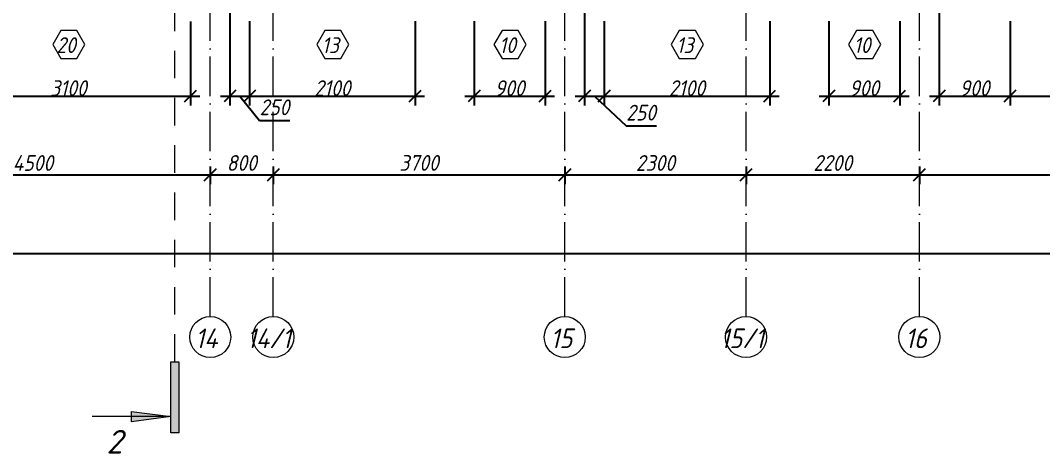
# Model space of a CAD drawing. Header units: millimetres. Extents: x -269418 to 201924, y -5890 to 98643.
# Drawn here: x 45251 to 58223, y -5890 to -390 of the extents above; entities that cross this region are included whole.
import ezdxf

# ---------------------------------------------------------------- set-up
doc = ezdxf.new("R2010")
doc.units = ezdxf.units.MM
doc.linetypes.add('01 Штриховая _4 мм_', pattern=[600, 350, -250])
doc.linetypes.add('50_200_ШТРИХ_1Т_ш5_п1_п1_', pattern=[700, 500, -100, 0, -100])
for name, color, linetype, lineweight in [('A-ANNO-DIMS', 7, 'Continuous', 9), ('A-GLAZ-IDEN', 7, 'Continuous', 9), ('G-ANNO-SYMB-1', 7, '01 Штриховая _4 мм_', 9), ('Оси', 7, 'Continuous', 9), ('Оси-1', 7, '50_200_ШТРИХ_1Т_ш5_п1_п1_', 9)]:
    doc.layers.add(name, color=color, linetype=linetype, lineweight=lineweight)
doc.styles.add('ISOCPEUR_I', font='isocpeui.ttf', dxfattribs={"width": 0.9, "height": 250})
doc.styles.add('ISOCPEUR_I_1', font='isocpeui.ttf', dxfattribs={"height": 300})
doc.styles.add('ISOCPEUR_I_2', font='isocpeui.ttf', dxfattribs={"width": 0.9, "height": 200})
doc.dimstyles.new('ISO-2_0_0_9К_СРЕДНИЙ_1', dxfattribs={"dimscale": 304.8, "dimtxt": 199.196235, "dimasz": 0.492126, "dimexe": 0.393701, "dimexo": 0, "dimgap": 0, "dimtad": 1, "dimdec": 0, "dimzin": 0, "dimdsep": 46, "dimtxsty": 'ISOCPEUR_I_2', "dimblk1": 'OBLIQUE', "dimblk2": 'OBLIQUE', "dimsah": 1, "dimcen": 0.09, "dimdle": 0.393701, "dimazin": 0, "dimtfac": 1, "dimtdec": 4, "dimtix": 1, "dimtmove": 1, "dimatfit": 3, "dimfxl": 1, "dimtvp": 1, "dimtolj": 1, "dimtzin": 0, "dimarcsym": 2})
doc.dimstyles.new('ISO-2_0_0_9К_СРЕДНИЙ_2', dxfattribs={"dimscale": 304.8, "dimtxt": 199.196235, "dimasz": 0.492126, "dimexe": 0.393701, "dimexo": 0, "dimgap": 0, "dimtad": 1, "dimdec": 0, "dimzin": 0, "dimdsep": 46, "dimtxsty": 'ISOCPEUR_I_2', "dimblk1": 'OBLIQUE', "dimblk2": 'OBLIQUE', "dimsah": 1, "dimcen": 0.09, "dimdle": 0.393701, "dimazin": 0, "dimtfac": 1, "dimtdec": 4, "dimtix": 1, "dimtmove": 0, "dimatfit": 3, "dimfxl": 1, "dimtvp": 1, "dimtolj": 1, "dimtzin": 0, "dimarcsym": 2})
doc.dimstyles.new('ISO-2_0_0_9К_СРЕДНИЙ_ФОН', dxfattribs={"dimscale": 304.8, "dimtxt": 199.196235, "dimasz": 0.492126, "dimexe": 0.393701, "dimexo": 0, "dimgap": 0.164042, "dimtad": 1, "dimdec": 0, "dimdsep": 46, "dimtxsty": 'ISOCPEUR_I_2', "dimblk1": 'OBLIQUE', "dimblk2": 'OBLIQUE', "dimsah": 1, "dimcen": 0.09, "dimdle": 0.393701, "dimazin": 0, "dimtfac": 1, "dimtdec": 4, "dimtix": 1, "dimtmove": 0, "dimatfit": 3, "dimfxl": 1, "dimtvp": 1, "dimtfill": 1, "dimtolj": 1, "dimtzin": 0, "dimarcsym": 2})
doc.dimstyles.new('ISO-2_0_0_9К_СРЕДНИЙ_ФОН_2', dxfattribs={"dimscale": 304.8, "dimtxt": 199.196235, "dimasz": 0.492126, "dimexe": 0.393701, "dimexo": 0, "dimgap": 0.164042, "dimtad": 1, "dimdec": 0, "dimdsep": 46, "dimtxsty": 'ISOCPEUR_I_2', "dimblk1": 'OBLIQUE', "dimblk2": 'OBLIQUE', "dimsah": 1, "dimcen": 0.09, "dimdle": 0.393701, "dimazin": 0, "dimtfac": 1, "dimtdec": 4, "dimtix": 1, "dimtmove": 2, "dimatfit": 3, "dimfxl": 1, "dimtvp": 1, "dimtfill": 1, "dimtolj": 1, "dimtzin": 0, "dimarcsym": 2})

# ---------------------------------------------------------------- blocks, each defined once
blk = doc.blocks.new('Ось сетки - Круг_Ø6_00__ISO-2_5_0_9K_ кружки поменьше-23056867-АР1_1_Кладочный план 3 этажа')
at = {"layer": 'Оси'}
blk.add_circle((0, 0), 2.6, dxfattribs=at)
blk = doc.blocks.new('Разрез - Концевая часть разреза пр_-17661887-АР1_1_Кладочный план 3 этажа')
at = {"layer": 'G-ANNO-SYMB-1'}
for points in [[(0, 0.5), (0, -0.5), (-9, -0.5), (-9, 0.5)], [(-6.29, -5.5), (-7.61, -5.5), (-6.95, -0.5)]]:
    blk.add_hatch(color=256, dxfattribs=at).paths.add_polyline_path(points, flags=0)
for p, q in [((0, 0.5), (-9, 0.5)), ((-9, 0.5), (-9, -0.5)), ((0, -0.5), (0, 0.5)), ((-9, -0.5), (0, -0.5)), ((-6.95, -0.5), (-7.61, -5.5)), ((-6.95, -0.5), (-6.95, -10.5)), ((-6.29, -5.5), (-6.95, -0.5)), ((-7.61, -5.5), (-6.29, -5.5))]:
    blk.add_line(p, q, dxfattribs=at)
blk = doc.blocks.new('_Oblique')
at = {"color": 0, "linetype": 'ByBlock', "lineweight": -2}
blk.add_line((-0.5, -0.5), (0.5, 0.5), dxfattribs=at)
blk = doc.blocks.new('DIMBLOCK15-АР1_1_Кладочный план 3 этажа')
at = {"layer": 'A-ANNO-DIMS', "color": 0, "lineweight": -2, "transparency": 16777216}
for p, q in [((43160, -2244), (43160, -2470)), ((47660, -2244), (47660, -2470)), ((43040, -2350), (47780, -2350))]:
    blk.add_line(p, q, dxfattribs=at)
at = {"layer": 'Defpoints', "color": 0, "transparency": 16777216}
for p in [(43160, -2244), (47660, -2244), (47660, -2350)]:
    blk.add_point(p, dxfattribs=at)
at = {"layer": 'A-ANNO-DIMS', "color": 0, "lineweight": -2, "transparency": 16777216, "xscale": 150, "yscale": 150, "zscale": 150, "rotation": 180}
blk.add_blockref('_Oblique', (43160, -2350), dxfattribs=at)
at = {"layer": 'A-ANNO-DIMS', "color": 0, "lineweight": -2, "transparency": 16777216, "xscale": 150, "yscale": 150, "zscale": 150}
blk.add_blockref('_Oblique', (47660, -2350), dxfattribs=at)
at = {"layer": 'A-ANNO-DIMS', "color": 0, "transparency": 16777216, "insert": (45410, -2200), "char_height": 200, "width": 625.17, "attachment_point": 5, "style": 'ISOCPEUR_I_2', "bg_fill": 3, "box_fill_scale": 1.1, "bg_fill_color": 256, "bg_fill_true_color": 13158600, "bg_fill_transparency": 0}
blk.add_mtext('\\A1;4500', dxfattribs=at)
blk = doc.blocks.new('DIMBLOCK16-АР1_1_Кладочный план 3 этажа')
at = {"layer": 'A-ANNO-DIMS', "color": 0, "lineweight": -2, "transparency": 16777216}
for p, q in [((47660, -2244), (47660, -2470)), ((48460, -2244), (48460, -2470)), ((47540, -2350), (48580, -2350))]:
    blk.add_line(p, q, dxfattribs=at)
at = {"layer": 'Defpoints', "color": 0, "transparency": 16777216}
for p in [(47660, -2244), (48460, -2244), (48460, -2350)]:
    blk.add_point(p, dxfattribs=at)
at = {"layer": 'A-ANNO-DIMS', "color": 0, "lineweight": -2, "transparency": 16777216, "xscale": 150, "yscale": 150, "zscale": 150, "rotation": 180}
blk.add_blockref('_Oblique', (47660, -2350), dxfattribs=at)
at = {"layer": 'A-ANNO-DIMS', "color": 0, "lineweight": -2, "transparency": 16777216, "xscale": 150, "yscale": 150, "zscale": 150}
blk.add_blockref('_Oblique', (48460, -2350), dxfattribs=at)
at = {"layer": 'A-ANNO-DIMS', "color": 0, "transparency": 16777216, "insert": (48060, -2200), "char_height": 200, "width": 455.09, "attachment_point": 5, "style": 'ISOCPEUR_I_2', "bg_fill": 3, "box_fill_scale": 1.1, "bg_fill_color": 256, "bg_fill_true_color": 13158600, "bg_fill_transparency": 0}
blk.add_mtext('\\A1;800', dxfattribs=at)
blk = doc.blocks.new('DIMBLOCK17-АР1_1_Кладочный план 3 этажа')
at = {"layer": 'A-ANNO-DIMS', "color": 0, "lineweight": -2, "transparency": 16777216}
for p, q in [((48460, -2244), (48460, -2470)), ((52160, -2244), (52160, -2470)), ((48340, -2350), (52280, -2350))]:
    blk.add_line(p, q, dxfattribs=at)
at = {"layer": 'Defpoints', "color": 0, "transparency": 16777216}
for p in [(48460, -2244), (52160, -2244), (52160, -2350)]:
    blk.add_point(p, dxfattribs=at)
at = {"layer": 'A-ANNO-DIMS', "color": 0, "lineweight": -2, "transparency": 16777216, "xscale": 150, "yscale": 150, "zscale": 150, "rotation": 180}
blk.add_blockref('_Oblique', (48460, -2350), dxfattribs=at)
at = {"layer": 'A-ANNO-DIMS', "color": 0, "lineweight": -2, "transparency": 16777216, "xscale": 150, "yscale": 150, "zscale": 150}
blk.add_blockref('_Oblique', (52160, -2350), dxfattribs=at)
at = {"layer": 'A-ANNO-DIMS', "color": 0, "transparency": 16777216, "insert": (50310, -2199), "char_height": 200, "width": 606.78, "attachment_point": 5, "style": 'ISOCPEUR_I_2', "bg_fill": 3, "box_fill_scale": 1.1, "bg_fill_color": 256, "bg_fill_true_color": 13158600, "bg_fill_transparency": 0}
blk.add_mtext('\\A1;3700', dxfattribs=at)
blk = doc.blocks.new('DIMBLOCK18-АР1_1_Кладочный план 3 этажа')
at = {"layer": 'A-ANNO-DIMS', "color": 0, "lineweight": -2, "transparency": 16777216}
for p, q in [((52160, -2244), (52160, -2470)), ((54460, -2244), (54460, -2470)), ((52040, -2350), (54580, -2350))]:
    blk.add_line(p, q, dxfattribs=at)
at = {"layer": 'Defpoints', "color": 0, "transparency": 16777216}
for p in [(52160, -2244), (54460, -2244), (54460, -2350)]:
    blk.add_point(p, dxfattribs=at)
at = {"layer": 'A-ANNO-DIMS', "color": 0, "lineweight": -2, "transparency": 16777216, "xscale": 150, "yscale": 150, "zscale": 150, "rotation": 180}
blk.add_blockref('_Oblique', (52160, -2350), dxfattribs=at)
at = {"layer": 'A-ANNO-DIMS', "color": 0, "lineweight": -2, "transparency": 16777216, "xscale": 150, "yscale": 150, "zscale": 150}
blk.add_blockref('_Oblique', (54460, -2350), dxfattribs=at)
at = {"layer": 'A-ANNO-DIMS', "color": 0, "transparency": 16777216, "insert": (53310, -2200), "char_height": 200, "width": 606.78, "attachment_point": 5, "style": 'ISOCPEUR_I_2', "bg_fill": 3, "box_fill_scale": 1.1, "bg_fill_color": 256, "bg_fill_true_color": 13158600, "bg_fill_transparency": 0}
blk.add_mtext('\\A1;2300', dxfattribs=at)
blk = doc.blocks.new('DIMBLOCK19-АР1_1_Кладочный план 3 этажа')
at = {"layer": 'A-ANNO-DIMS', "color": 0, "lineweight": -2, "transparency": 16777216}
for p, q in [((54460, -2244), (54460, -2470)), ((56660, -2244), (56660, -2470)), ((54340, -2350), (56780, -2350))]:
    blk.add_line(p, q, dxfattribs=at)
at = {"layer": 'Defpoints', "color": 0, "transparency": 16777216}
for p in [(54460, -2244), (56660, -2244), (56660, -2350)]:
    blk.add_point(p, dxfattribs=at)
at = {"layer": 'A-ANNO-DIMS', "color": 0, "lineweight": -2, "transparency": 16777216, "xscale": 150, "yscale": 150, "zscale": 150, "rotation": 180}
blk.add_blockref('_Oblique', (54460, -2350), dxfattribs=at)
at = {"layer": 'A-ANNO-DIMS', "color": 0, "lineweight": -2, "transparency": 16777216, "xscale": 150, "yscale": 150, "zscale": 150}
blk.add_blockref('_Oblique', (56660, -2350), dxfattribs=at)
at = {"layer": 'A-ANNO-DIMS', "color": 0, "transparency": 16777216, "insert": (55560, -2200), "char_height": 200, "width": 606.78, "attachment_point": 5, "style": 'ISOCPEUR_I_2', "bg_fill": 3, "box_fill_scale": 1.1, "bg_fill_color": 256, "bg_fill_true_color": 13158600, "bg_fill_transparency": 0}
blk.add_mtext('\\A1;2200', dxfattribs=at)
blk = doc.blocks.new('DIMBLOCK20-АР1_1_Кладочный план 3 этажа')
at = {"layer": 'A-ANNO-DIMS', "color": 0, "lineweight": -2, "transparency": 16777216}
for p, q in [((56660, -2244), (56660, -2470)), ((60460, -2244), (60460, -2470)), ((56540, -2350), (60580, -2350))]:
    blk.add_line(p, q, dxfattribs=at)
at = {"layer": 'Defpoints', "color": 0, "transparency": 16777216}
for p in [(56660, -2244), (60460, -2244), (60460, -2350)]:
    blk.add_point(p, dxfattribs=at)
at = {"layer": 'A-ANNO-DIMS', "color": 0, "lineweight": -2, "transparency": 16777216, "xscale": 150, "yscale": 150, "zscale": 150, "rotation": 180}
blk.add_blockref('_Oblique', (56660, -2350), dxfattribs=at)
at = {"layer": 'A-ANNO-DIMS', "color": 0, "lineweight": -2, "transparency": 16777216, "xscale": 150, "yscale": 150, "zscale": 150}
blk.add_blockref('_Oblique', (60460, -2350), dxfattribs=at)
at = {"layer": 'A-ANNO-DIMS', "color": 0, "transparency": 16777216, "insert": (58560, -2200), "char_height": 200, "width": 606.78, "attachment_point": 5, "style": 'ISOCPEUR_I_2', "bg_fill": 3, "box_fill_scale": 1.1, "bg_fill_color": 256, "bg_fill_true_color": 13158600, "bg_fill_transparency": 0}
blk.add_mtext('\\A1;3800', dxfattribs=at)
blk = doc.blocks.new('DIMBLOCK42-АР1_1_Кладочный план 3 этажа')
at = {"layer": 'A-ANNO-DIMS', "color": 0, "lineweight": -2, "transparency": 16777216}
for p, q in [((-10, -3350), (60858, -3350)), ((110, -3244), (110, -3470)), ((125130, -3350), (61679, -3350)), ((125010, -3244), (125010, -3470))]:
    blk.add_line(p, q, dxfattribs=at)
at = {"layer": 'Defpoints', "color": 0, "transparency": 16777216}
for p in [(110, -3244), (125010, -3244), (125010, -3350)]:
    blk.add_point(p, dxfattribs=at)
at = {"layer": 'A-ANNO-DIMS', "color": 0, "lineweight": -2, "transparency": 16777216, "xscale": 150, "yscale": 150, "zscale": 150, "rotation": 180}
blk.add_blockref('_Oblique', (110, -3350), dxfattribs=at)
at = {"layer": 'A-ANNO-DIMS', "color": 0, "lineweight": -2, "transparency": 16777216, "xscale": 150, "yscale": 150, "zscale": 150}
blk.add_blockref('_Oblique', (125010, -3350), dxfattribs=at)
at = {"layer": 'A-ANNO-DIMS', "color": 0, "transparency": 16777216, "insert": (60827, -3039), "char_height": 200, "width": 882.59, "attachment_point": 1, "line_spacing_factor": 1.149209, "style": 'ISOCPEUR_I_2', "bg_fill": 3, "box_fill_scale": 1.1, "bg_fill_color": 256, "bg_fill_true_color": 13158600, "bg_fill_transparency": 0}
blk.add_mtext('\\A1;124900', dxfattribs=at)
blk = doc.blocks.new('AAR_СКБ_Марка_Окна_Перемычка и проем - Марка проема-25443838-АР1_1_Кладочный план 3 этажа')
at = {"layer": 'A-GLAZ-IDEN'}
for p, q in [((-0.97, -0.98), (-1.99, -2.75)), ((1.07, -0.98), (-0.97, -0.98)), ((2.09, -2.75), (1.07, -0.98)), ((-1.99, -2.75), (-0.97, -4.51)), ((1.07, -4.51), (2.09, -2.75)), ((-0.97, -4.51), (1.07, -4.51))]:
    blk.add_line(p, q, dxfattribs=at)
blk = doc.blocks.new('DIMBLOCK391-АР1_1_Кладочный план 3 этажа')
at = {"layer": 'A-ANNO-DIMS', "color": 0, "lineweight": -2, "transparency": 16777216}
for p, q in [((44310, -400), (44310, -1470)), ((47410, -403), (47410, -1470)), ((44190, -1350), (47530, -1350))]:
    blk.add_line(p, q, dxfattribs=at)
at = {"layer": 'Defpoints', "color": 0, "transparency": 16777216}
for p in [(44310, -400), (47410, -403), (47410, -1350)]:
    blk.add_point(p, dxfattribs=at)
at = {"layer": 'A-ANNO-DIMS', "color": 0, "lineweight": -2, "transparency": 16777216, "xscale": 150, "yscale": 150, "zscale": 150, "rotation": 180}
blk.add_blockref('_Oblique', (44310, -1350), dxfattribs=at)
at = {"layer": 'A-ANNO-DIMS', "color": 0, "lineweight": -2, "transparency": 16777216, "xscale": 150, "yscale": 150, "zscale": 150}
blk.add_blockref('_Oblique', (47410, -1350), dxfattribs=at)
at = {"layer": 'A-ANNO-DIMS', "color": 0, "transparency": 16777216, "insert": (45860, -1250), "char_height": 200, "width": 560.81, "attachment_point": 5, "style": 'ISOCPEUR_I_2'}
blk.add_mtext('\\A1;3100', dxfattribs=at)
blk = doc.blocks.new('DIMBLOCK392-АР1_1_Кладочный план 3 этажа')
at = {"layer": 'A-ANNO-DIMS', "color": 0, "lineweight": -2, "transparency": 16777216}
for p, q in [((51010, -400), (51010, -1470)), ((51910, -400), (51910, -1470)), ((50890, -1350), (52030, -1350))]:
    blk.add_line(p, q, dxfattribs=at)
at = {"layer": 'Defpoints', "color": 0, "transparency": 16777216}
for p in [(51010, -400), (51910, -400), (51910, -1350)]:
    blk.add_point(p, dxfattribs=at)
at = {"layer": 'A-ANNO-DIMS', "color": 0, "lineweight": -2, "transparency": 16777216, "xscale": 150, "yscale": 150, "zscale": 150, "rotation": 180}
blk.add_blockref('_Oblique', (51010, -1350), dxfattribs=at)
at = {"layer": 'A-ANNO-DIMS', "color": 0, "lineweight": -2, "transparency": 16777216, "xscale": 150, "yscale": 150, "zscale": 150}
blk.add_blockref('_Oblique', (51910, -1350), dxfattribs=at)
at = {"layer": 'A-ANNO-DIMS', "color": 0, "transparency": 16777216, "insert": (51460, -1250), "char_height": 200, "width": 455.09, "attachment_point": 5, "style": 'ISOCPEUR_I_2'}
blk.add_mtext('\\A1;900', dxfattribs=at)
blk = doc.blocks.new('DIMBLOCK393-АР1_1_Кладочный план 3 этажа')
at = {"layer": 'A-ANNO-DIMS', "color": 0, "lineweight": -2, "transparency": 16777216}
for p, q in [((47910, -100), (47910, -1470)), ((48160, -400), (48160, -1470)), ((47790, -1350), (48280, -1350)), ((48035, -1350), (48287, -1660)), ((48287, -1660), (48670, -1660))]:
    blk.add_line(p, q, dxfattribs=at)
at = {"layer": 'Defpoints', "color": 0, "transparency": 16777216}
for p in [(47910, -100), (48160, -400), (48160, -1350)]:
    blk.add_point(p, dxfattribs=at)
at = {"layer": 'A-ANNO-DIMS', "color": 0, "lineweight": -2, "transparency": 16777216, "xscale": 150, "yscale": 150, "zscale": 150, "rotation": 180}
blk.add_blockref('_Oblique', (47910, -1350), dxfattribs=at)
at = {"layer": 'A-ANNO-DIMS', "color": 0, "lineweight": -2, "transparency": 16777216, "xscale": 150, "yscale": 150, "zscale": 150}
blk.add_blockref('_Oblique', (48160, -1350), dxfattribs=at)
at = {"layer": 'A-ANNO-DIMS', "color": 0, "transparency": 16777216, "insert": (48287, -1393), "char_height": 200, "width": 455.09, "attachment_point": 1, "line_spacing_factor": 1.149209, "style": 'ISOCPEUR_I_2'}
blk.add_mtext('\\A1;250', dxfattribs=at)
blk = doc.blocks.new('DIMBLOCK394-АР1_1_Кладочный план 3 этажа')
at = {"layer": 'A-ANNO-DIMS', "color": 0, "lineweight": -2, "transparency": 16777216}
for p, q in [((48160, -400), (48160, -1470)), ((50260, -400), (50260, -1470)), ((48040, -1350), (50380, -1350))]:
    blk.add_line(p, q, dxfattribs=at)
at = {"layer": 'Defpoints', "color": 0, "transparency": 16777216}
for p in [(48160, -400), (50260, -400), (50260, -1350)]:
    blk.add_point(p, dxfattribs=at)
at = {"layer": 'A-ANNO-DIMS', "color": 0, "lineweight": -2, "transparency": 16777216, "xscale": 150, "yscale": 150, "zscale": 150, "rotation": 180}
blk.add_blockref('_Oblique', (48160, -1350), dxfattribs=at)
at = {"layer": 'A-ANNO-DIMS', "color": 0, "lineweight": -2, "transparency": 16777216, "xscale": 150, "yscale": 150, "zscale": 150}
blk.add_blockref('_Oblique', (50260, -1350), dxfattribs=at)
at = {"layer": 'A-ANNO-DIMS', "color": 0, "transparency": 16777216, "insert": (49210, -1250), "char_height": 200, "width": 560.81, "attachment_point": 5, "style": 'ISOCPEUR_I_2'}
blk.add_mtext('\\A1;2100', dxfattribs=at)
blk = doc.blocks.new('DIMBLOCK395-АР1_1_Кладочный план 3 этажа')
at = {"layer": 'A-ANNO-DIMS', "color": 0, "lineweight": -2, "transparency": 16777216}
for p, q in [((52410, -100), (52410, -1470)), ((52660, -400), (52660, -1470)), ((52290, -1350), (52780, -1350)), ((52535, -1350), (52939, -1728)), ((52939, -1728), (53322, -1728))]:
    blk.add_line(p, q, dxfattribs=at)
at = {"layer": 'Defpoints', "color": 0, "transparency": 16777216}
for p in [(52410, -100), (52660, -400), (52660, -1350)]:
    blk.add_point(p, dxfattribs=at)
at = {"layer": 'A-ANNO-DIMS', "color": 0, "lineweight": -2, "transparency": 16777216, "xscale": 150, "yscale": 150, "zscale": 150, "rotation": 180}
blk.add_blockref('_Oblique', (52410, -1350), dxfattribs=at)
at = {"layer": 'A-ANNO-DIMS', "color": 0, "lineweight": -2, "transparency": 16777216, "xscale": 150, "yscale": 150, "zscale": 150}
blk.add_blockref('_Oblique', (52660, -1350), dxfattribs=at)
at = {"layer": 'A-ANNO-DIMS', "color": 0, "transparency": 16777216, "insert": (52939, -1461), "char_height": 200, "width": 455.09, "attachment_point": 1, "line_spacing_factor": 1.149209, "style": 'ISOCPEUR_I_2'}
blk.add_mtext('\\A1;250', dxfattribs=at)
blk = doc.blocks.new('DIMBLOCK396-АР1_1_Кладочный план 3 этажа')
at = {"layer": 'A-ANNO-DIMS', "color": 0, "lineweight": -2, "transparency": 16777216}
for p, q in [((52660, -400), (52660, -1470)), ((54760, -400), (54760, -1470)), ((52540, -1350), (54880, -1350))]:
    blk.add_line(p, q, dxfattribs=at)
at = {"layer": 'Defpoints', "color": 0, "transparency": 16777216}
for p in [(52660, -400), (54760, -400), (54760, -1350)]:
    blk.add_point(p, dxfattribs=at)
at = {"layer": 'A-ANNO-DIMS', "color": 0, "lineweight": -2, "transparency": 16777216, "xscale": 150, "yscale": 150, "zscale": 150, "rotation": 180}
blk.add_blockref('_Oblique', (52660, -1350), dxfattribs=at)
at = {"layer": 'A-ANNO-DIMS', "color": 0, "lineweight": -2, "transparency": 16777216, "xscale": 150, "yscale": 150, "zscale": 150}
blk.add_blockref('_Oblique', (54760, -1350), dxfattribs=at)
at = {"layer": 'A-ANNO-DIMS', "color": 0, "transparency": 16777216, "insert": (53710, -1250), "char_height": 200, "width": 560.81, "attachment_point": 5, "style": 'ISOCPEUR_I_2'}
blk.add_mtext('\\A1;2100', dxfattribs=at)
blk = doc.blocks.new('DIMBLOCK397-АР1_1_Кладочный план 3 этажа')
at = {"layer": 'A-ANNO-DIMS', "color": 0, "lineweight": -2, "transparency": 16777216}
for p, q in [((55510, -400), (55510, -1470)), ((56410, -400), (56410, -1470)), ((55390, -1350), (56530, -1350))]:
    blk.add_line(p, q, dxfattribs=at)
at = {"layer": 'Defpoints', "color": 0, "transparency": 16777216}
for p in [(55510, -400), (56410, -400), (56410, -1350)]:
    blk.add_point(p, dxfattribs=at)
at = {"layer": 'A-ANNO-DIMS', "color": 0, "lineweight": -2, "transparency": 16777216, "xscale": 150, "yscale": 150, "zscale": 150, "rotation": 180}
blk.add_blockref('_Oblique', (55510, -1350), dxfattribs=at)
at = {"layer": 'A-ANNO-DIMS', "color": 0, "lineweight": -2, "transparency": 16777216, "xscale": 150, "yscale": 150, "zscale": 150}
blk.add_blockref('_Oblique', (56410, -1350), dxfattribs=at)
at = {"layer": 'A-ANNO-DIMS', "color": 0, "transparency": 16777216, "insert": (55960, -1250), "char_height": 200, "width": 455.09, "attachment_point": 5, "style": 'ISOCPEUR_I_2'}
blk.add_mtext('\\A1;900', dxfattribs=at)
blk = doc.blocks.new('DIMBLOCK398-АР1_1_Кладочный план 3 этажа')
at = {"layer": 'A-ANNO-DIMS', "color": 0, "lineweight": -2, "transparency": 16777216}
for p, q in [((56910, -100), (56910, -1470)), ((57810, -400), (57810, -1470)), ((56790, -1350), (57930, -1350))]:
    blk.add_line(p, q, dxfattribs=at)
at = {"layer": 'Defpoints', "color": 0, "transparency": 16777216}
for p in [(56910, -100), (57810, -400), (57810, -1350)]:
    blk.add_point(p, dxfattribs=at)
at = {"layer": 'A-ANNO-DIMS', "color": 0, "lineweight": -2, "transparency": 16777216, "xscale": 150, "yscale": 150, "zscale": 150, "rotation": 180}
blk.add_blockref('_Oblique', (56910, -1350), dxfattribs=at)
at = {"layer": 'A-ANNO-DIMS', "color": 0, "lineweight": -2, "transparency": 16777216, "xscale": 150, "yscale": 150, "zscale": 150}
blk.add_blockref('_Oblique', (57810, -1350), dxfattribs=at)
at = {"layer": 'A-ANNO-DIMS', "color": 0, "transparency": 16777216, "insert": (57360, -1250), "char_height": 200, "width": 455.09, "attachment_point": 5, "style": 'ISOCPEUR_I_2'}
blk.add_mtext('\\A1;900', dxfattribs=at)
blk = doc.blocks.new('DIMBLOCK399-АР1_1_Кладочный план 3 этажа')
at = {"layer": 'A-ANNO-DIMS', "color": 0, "lineweight": -2, "transparency": 16777216}
for p, q in [((57810, -400), (57810, -1470)), ((60910, -400), (60910, -1470)), ((57690, -1350), (61030, -1350))]:
    blk.add_line(p, q, dxfattribs=at)
at = {"layer": 'Defpoints', "color": 0, "transparency": 16777216}
for p in [(57810, -400), (60910, -400), (60910, -1350)]:
    blk.add_point(p, dxfattribs=at)
at = {"layer": 'A-ANNO-DIMS', "color": 0, "lineweight": -2, "transparency": 16777216, "xscale": 150, "yscale": 150, "zscale": 150, "rotation": 180}
blk.add_blockref('_Oblique', (57810, -1350), dxfattribs=at)
at = {"layer": 'A-ANNO-DIMS', "color": 0, "lineweight": -2, "transparency": 16777216, "xscale": 150, "yscale": 150, "zscale": 150}
blk.add_blockref('_Oblique', (60910, -1350), dxfattribs=at)
at = {"layer": 'A-ANNO-DIMS', "color": 0, "transparency": 16777216, "insert": (59360, -1250), "char_height": 200, "width": 560.81, "attachment_point": 5, "style": 'ISOCPEUR_I_2'}
blk.add_mtext('\\A1;3100', dxfattribs=at)

msp = doc.modelspace()

# ---------------------------------------------------------------- linework, layer by layer
at = {"layer": 'G-ANNO-SYMB-1'}
msp.add_line((47211.2, -4724.9), (47211.2, 30144.9), dxfattribs=at)
at = {"layer": 'Оси-1'}
for p, q in [((52160, -4150), (52160, 28636.9)), ((54460, -4150), (54460, 28636.9)), ((56660, -4150), (56660, 28636.9)), ((47660, -4150), (47660, 27223.8)), ((48460, -4150), (48460, 27223.8))]:
    msp.add_line(p, q, dxfattribs=at)

# ---------------------------------------------------------------- block references
at = {"layer": 'A-GLAZ-IDEN', "xscale": 99.99999999999993, "yscale": 99.99999999999993, "zscale": 99.99999999999993}
for p in [(45860, -421.3), (49210, -421.3), (51460, -421.3), (53710, -421.3), (55960, -421.3)]:
    msp.add_blockref('AAR_СКБ_Марка_Окна_Перемычка и проем - Марка проема-25443838-АР1_1_Кладочный план 3 этажа', p, dxfattribs=at)
at = {"layer": 'G-ANNO-SYMB-1', "extrusion": (0, 0, -1), "xscale": 99.99999999999993, "yscale": 99.99999999999993, "zscale": 99.99999999999993, "rotation": 90.00000000000001}
msp.add_blockref('Разрез - Концевая часть разреза пр_-17661887-АР1_1_Кладочный план 3 этажа', (-47211.2, -4724.9), dxfattribs=at)
at = {"layer": 'Оси', "xscale": 99.99999999999993, "yscale": 99.99999999999993, "zscale": 99.99999999999993}
for p in [(47660, -4410), (48460, -4410), (52160, -4410), (54460, -4410), (56660, -4410)]:
    msp.add_blockref('Ось сетки - Круг_Ø6_00__ISO-2_5_0_9K_ кружки поменьше-23056867-АР1_1_Кладочный план 3 этажа', p, dxfattribs=at)

# ---------------------------------------------------------------- texts
at = {"layer": 'A-GLAZ-IDEN', "char_height": 200, "attachment_point": 1, "style": 'ISOCPEUR_I_2'}
for s, insert, width in [('20', (45708.1, -604), 317.468), ('13', (49076.1, -604), 274.177), ('10', (51326.1, -604), 274.177), ('13', (53576.1, -604), 274.177), ('10', (55826.1, -604), 274.177)]:
    msp.add_mtext(s, dxfattribs=dict(at, insert=insert, width=width))
at = {"layer": 'G-ANNO-SYMB-1', "insert": (46342.1, -5589.7), "char_height": 300, "width": 256.54, "attachment_point": 1, "style": 'ISOCPEUR_I_1'}
msp.add_mtext('\\fISOCPEUR|b0|i1|c204|p34|;2', dxfattribs=at)
at = {"layer": 'Оси', "char_height": 250, "attachment_point": 1, "style": 'ISOCPEUR_I'}
for s, insert, width in [('14', (47469.9, -4301.2), 367.975), ('14/1', (48126.8, -4301.2), 714.304), ('15', (51978.9, -4301.2), 346.329), ('15/1', (54135.8, -4301.2), 692.658), ('16', (56478.9, -4301.2), 346.329)]:
    msp.add_mtext(s, dxfattribs=dict(at, insert=insert, width=width))

# ---------------------------------------------------------------- dimensions: what is measured, and where the dimension line sits
at = {"layer": 'A-ANNO-DIMS'}
for base, p1, p2, override, picture, middle in [((48160, -1350), (47910, -100), (48160, -400), {"dimpost": '<>', "dimfxl": 390.512507}, 'DIMBLOCK393-АР1_1_Кладочный план 3 этажа', (48287.2, -1660.2)), ((52660, -1350), (52410, -100), (52660, -400), {"dimpost": '<>', "dimfxl": 390.512514}, 'DIMBLOCK395-АР1_1_Кладочный план 3 этажа', (52939.4, -1727.5))]:
    dim = msp.add_linear_dim(base=base, p1=p1, p2=p2, dimstyle='ISO-2_0_0_9К_СРЕДНИЙ_1', override=override, dxfattribs=at)
    dim.commit()
    dim.dimension.update_dxf_attribs({"geometry": picture, "text_midpoint": middle, "dimtype": 160})
for base, p1, p2, override, picture, middle in [((57810, -1350), (56910, -100), (57810, -400), {"dimpost": '<>', "dimfxl": 948.683333}, 'DIMBLOCK398-АР1_1_Кладочный план 3 этажа', (57360, -1250)), ((47410, -1350), (44310, -400), (47410, -403), {"dimpost": '<>', "dimfxl": 3100.001498}, 'DIMBLOCK391-АР1_1_Кладочный план 3 этажа', (45860, -1250)), ((50260, -1350), (48160, -400), (50260, -400), {"dimpost": '<>', "dimfxl": 2100}, 'DIMBLOCK394-АР1_1_Кладочный план 3 этажа', (49210, -1250)), ((51910, -1350), (51010, -400), (51910, -400), {"dimpost": '<>', "dimfxl": 900}, 'DIMBLOCK392-АР1_1_Кладочный план 3 этажа', (51460, -1250)), ((54760, -1350), (52660, -400), (54760, -400), {"dimpost": '<>', "dimfxl": 2100}, 'DIMBLOCK396-АР1_1_Кладочный план 3 этажа', (53710, -1250)), ((56410, -1350), (55510, -400), (56410, -400), {"dimpost": '<>', "dimfxl": 900}, 'DIMBLOCK397-АР1_1_Кладочный план 3 этажа', (55960, -1250)), ((60910, -1350), (57810, -400), (60910, -400), {"dimpost": '<>', "dimfxl": 3100}, 'DIMBLOCK399-АР1_1_Кладочный план 3 этажа', (59360, -1250))]:
    dim = msp.add_linear_dim(base=base, p1=p1, p2=p2, dimstyle='ISO-2_0_0_9К_СРЕДНИЙ_2', override=override, dxfattribs=at)
    dim.commit()
    dim.dimension.update_dxf_attribs({"geometry": picture, "text_midpoint": middle})

# ---------------------------------------------------------------- next in the draw order: dimensions: what is measured, and where the dimension line sits
dim = msp.add_linear_dim(base=(47660, -2350.2), p1=(43160, -2244.1), p2=(47660, -2244.1), dimstyle='ISO-2_0_0_9К_СРЕДНИЙ_ФОН', override={"dimpost": '<>', "dimfxl": 4500}, dxfattribs=at)
dim.commit()
dim.dimension.update_dxf_attribs({"geometry": 'DIMBLOCK15-АР1_1_Кладочный план 3 этажа', "text_midpoint": (45410, -2200.2)})
dim = msp.add_linear_dim(base=(125010, -3349.8), p1=(110, -3243.8), p2=(125010, -3243.8), dimstyle='ISO-2_0_0_9К_СРЕДНИЙ_ФОН_2', override={"dimpost": '<>', "dimfxl": 124899.999966}, dxfattribs=at)
dim.commit()
dim.dimension.update_dxf_attribs({"geometry": 'DIMBLOCK42-АР1_1_Кладочный план 3 этажа', "text_midpoint": (61268.5, -3171.9), "dimtype": 160})

# ---------------------------------------------------------------- next in the draw order: dimensions: what is measured, and where the dimension line sits
dim = msp.add_linear_dim(base=(48460, -2350.2), p1=(47660, -2244.1), p2=(48460, -2244.1), dimstyle='ISO-2_0_0_9К_СРЕДНИЙ_ФОН', override={"dimpost": '<>', "dimfxl": 800}, dxfattribs=at)
dim.commit()
dim.dimension.update_dxf_attribs({"geometry": 'DIMBLOCK16-АР1_1_Кладочный план 3 этажа', "text_midpoint": (48060, -2200.2)})

# ---------------------------------------------------------------- next in the draw order: dimensions: what is measured, and where the dimension line sits
dim = msp.add_linear_dim(base=(52160, -2350.2), p1=(48460, -2244.1), p2=(52160, -2244.1), dimstyle='ISO-2_0_0_9К_СРЕДНИЙ_ФОН', override={"dimpost": '<>', "dimfxl": 3700}, dxfattribs=at)
dim.commit()
dim.dimension.update_dxf_attribs({"geometry": 'DIMBLOCK17-АР1_1_Кладочный план 3 этажа', "text_midpoint": (50310, -2198.9)})

# ---------------------------------------------------------------- next in the draw order: dimensions: what is measured, and where the dimension line sits
dim = msp.add_linear_dim(base=(54460, -2350.2), p1=(52160, -2244.1), p2=(54460, -2244.1), dimstyle='ISO-2_0_0_9К_СРЕДНИЙ_ФОН', override={"dimpost": '<>', "dimfxl": 2300}, dxfattribs=at)
dim.commit()
dim.dimension.update_dxf_attribs({"geometry": 'DIMBLOCK18-АР1_1_Кладочный план 3 этажа', "text_midpoint": (53310, -2200.2)})

# ---------------------------------------------------------------- next in the draw order: dimensions: what is measured, and where the dimension line sits
dim = msp.add_linear_dim(base=(56660, -2350.2), p1=(54460, -2244.1), p2=(56660, -2244.1), dimstyle='ISO-2_0_0_9К_СРЕДНИЙ_ФОН', override={"dimpost": '<>', "dimfxl": 2200}, dxfattribs=at)
dim.commit()
dim.dimension.update_dxf_attribs({"geometry": 'DIMBLOCK19-АР1_1_Кладочный план 3 этажа', "text_midpoint": (55560, -2200.2)})

# ---------------------------------------------------------------- next in the draw order: dimensions: what is measured, and where the dimension line sits
dim = msp.add_linear_dim(base=(60460, -2350.2), p1=(56660, -2244.1), p2=(60460, -2244.1), dimstyle='ISO-2_0_0_9К_СРЕДНИЙ_ФОН', override={"dimpost": '<>', "dimfxl": 3800}, dxfattribs=at)
dim.commit()
dim.dimension.update_dxf_attribs({"geometry": 'DIMBLOCK20-АР1_1_Кладочный план 3 этажа', "text_midpoint": (58560, -2200.2)})

doc.saveas('drawing.dxf')
